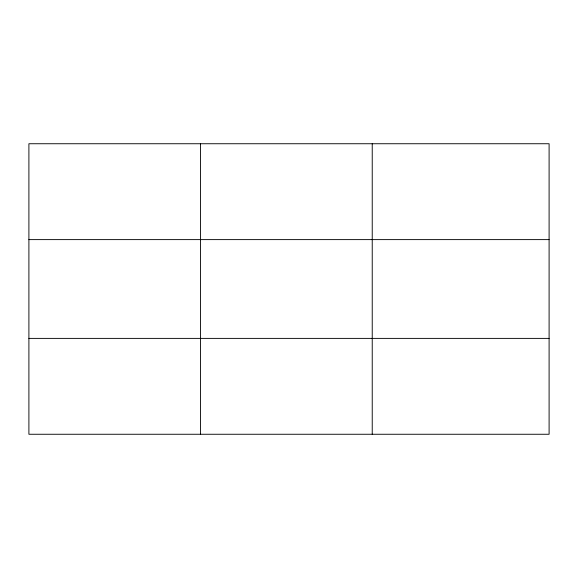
<?xml version="1.0" encoding="UTF-8"?>
<svg xmlns="http://www.w3.org/2000/svg" width="578" height="578" viewBox="0 0 578 578"><rect width="100%" height="100%" fill="white"/><g stroke="black" fill="none" stroke-linecap="round" stroke-linejoin="round"><path stroke-width="0.87" d="M200.566 143.741L200.566 434.259M372.232 143.741L372.232 434.259M549.1 338.39L549.1 434.259L28.9 434.259L28.9 143.741L549.1 143.741L549.1 338.39L28.9 338.39M28.9 239.61L549.1 239.61"/></g></svg>
